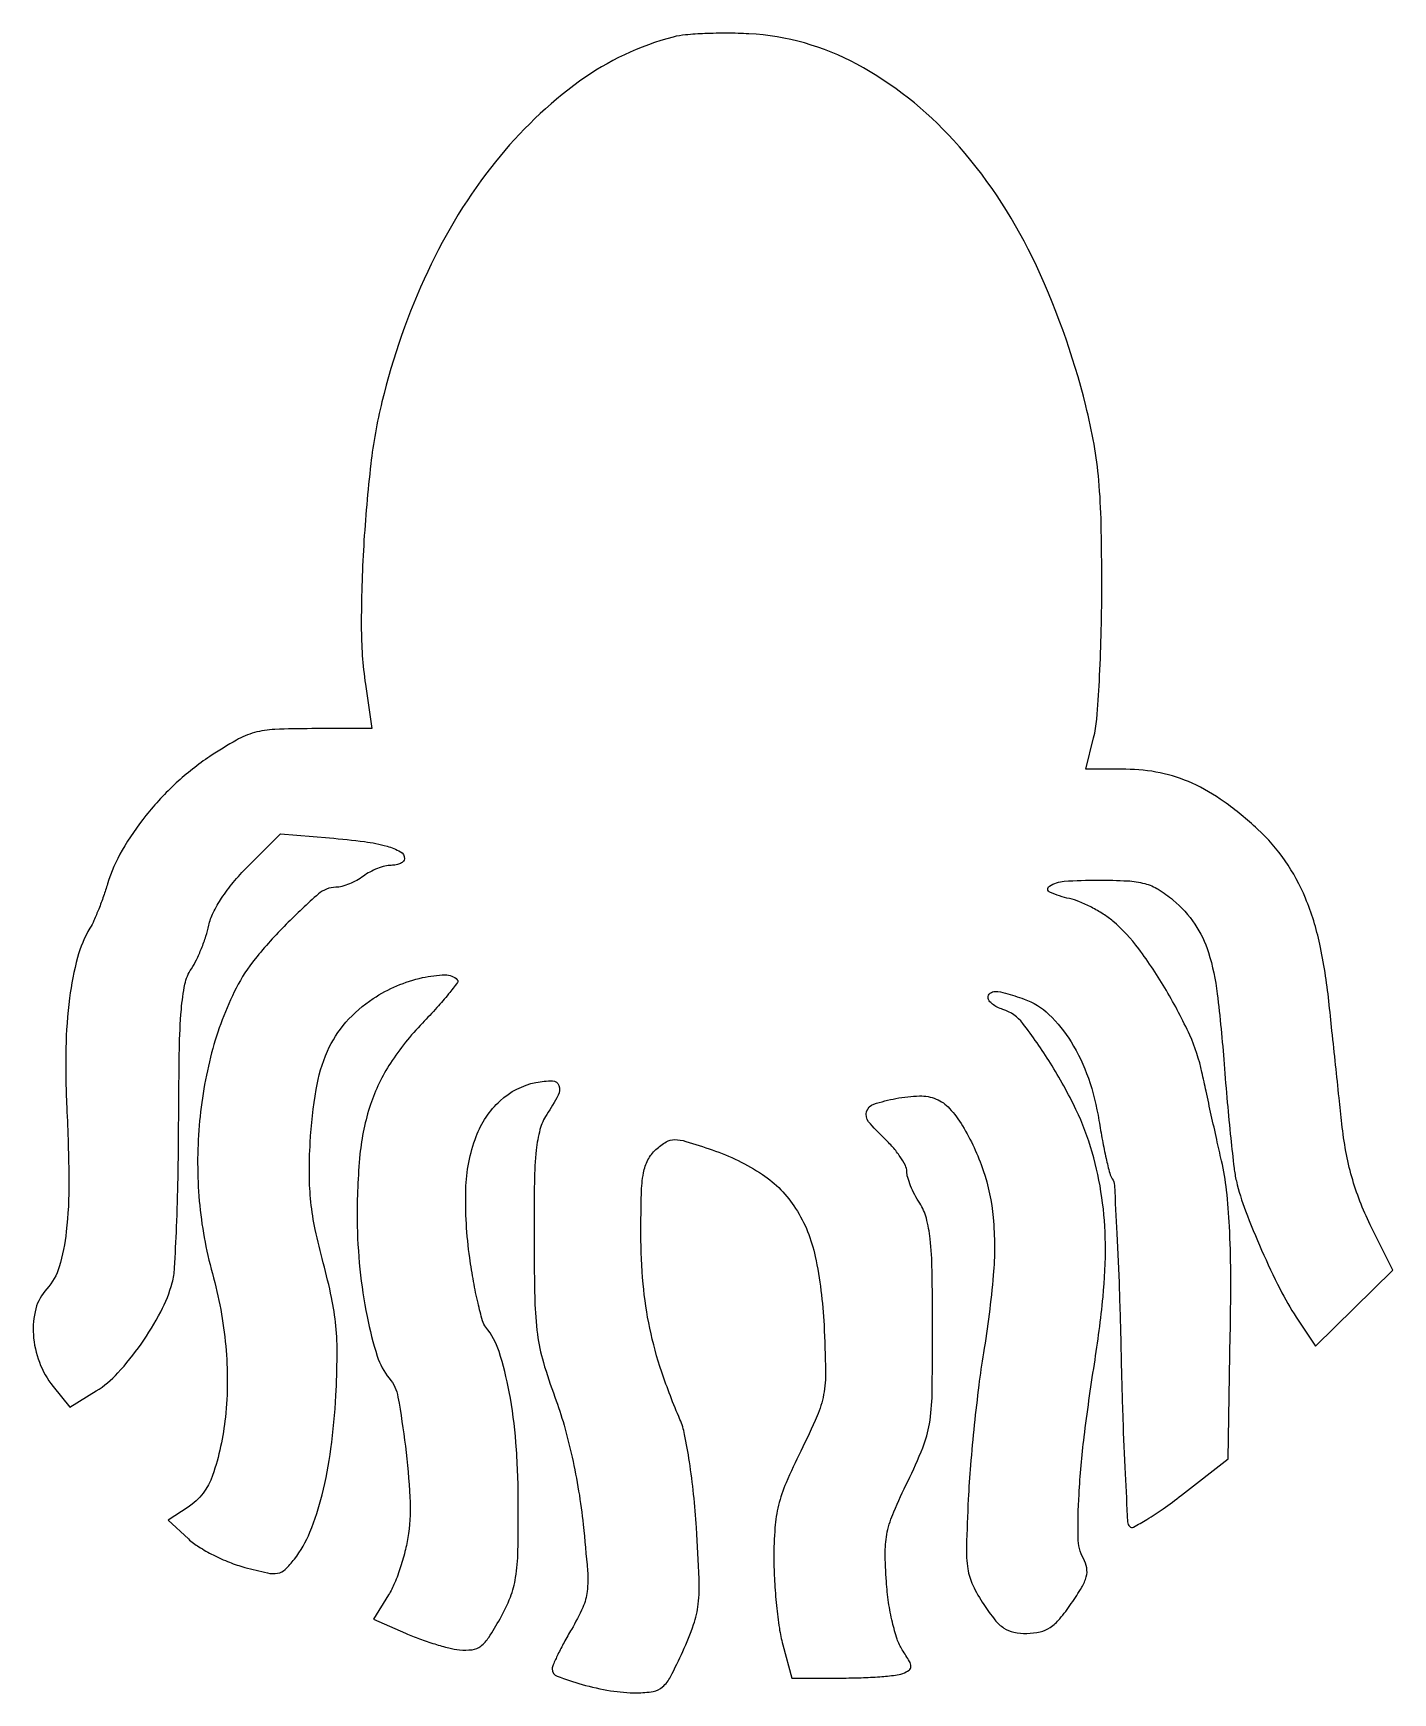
# Model space of a CAD drawing. Extents: x 1 to 185, y 0 to 225.
import ezdxf

# ---------------------------------------------------------------- set-up
doc = ezdxf.new("R2010")
doc.units = 0

msp = doc.modelspace()

# ---------------------------------------------------------------- linework, layer by layer
msp.add_lwpolyline([(87.382679, 224.114597, 0.094212), (74.709537, 218.1266, 0.067015), (63.328207, 207.241816, 0.059901), (54.139788, 192.395637, 0.048774), (47.951117, 174.736556, 0.030988), (46.442731, 166.33535, 0.014351), (45.478626, 155.280934, 0.014205), (45.151945, 144.353461, 0.036834), (45.719607, 136.5), (46.600604, 130.5), (38.463594, 130.5, 0.01089), (33.438058, 130.390532, 0.055642), (30.682288, 129.960701, 0.063443), (28.254626, 128.955371, 0.016701), (24.667738, 126.742737, 0.04046), (20.103855, 123.149177, 0.036522), (16.006489, 118.750104, 0.037974), (12.773277, 114.034057, 0.058526), (10.812606, 109.5, -0.011839), (10.265974, 107.821911, -0.010239), (9.614995, 106.0875, -0.010355), (8.960172, 104.539768, -0.029345), (8.419345, 103.5, 0.069746), (6.741339, 99.520473, 0.032756), (5.660915, 94.029552, 0.027488), (5.159556, 87.251375, 0.017022), (5.280711, 79.265562, -0.010064), (5.571303, 69.276632, -0.029719), (5.225072, 62.421612, -0.044022), (4.272062, 57.668341, -0.115902), (2.566694, 54.666464, 0.123452), (1.09905, 51.991086, 0.080667), (0.763151, 48.469706, 0.074439), (1.57502, 44.742813, 0.077666), (3.436975, 41.476581), (5.693059, 38.647181), (9.260503, 40.851983, 0.069598), (12.203723, 43.293757, 0.031627), (15.340783, 47.204622, 0.031575), (18.019769, 51.577269, 0.056295), (19.559704, 55.5, 0.051522), (19.879738, 57.500186, 0.003795), (20.147123, 63.053125, 0.00525), (20.346625, 69.695498, 0.003956), (20.431473, 77, -0.003037), (20.529836, 87.059848, -0.016474), (20.795954, 92.509268, -0.030097), (21.279952, 95.8968, -0.095739), (22.151839, 98, 0.032964), (22.836048, 99.20061, 0.017711), (23.526245, 100.760128, 0.017566), (24.120108, 102.40687, 0.026257), (24.511064, 103.885541, -0.064034), (25.097268, 105.575581, -0.030478), (26.248584, 107.573846, -0.027585), (27.823255, 109.694114, -0.022865), (29.718763, 111.771395), (34.219076, 116.271708), (40.859538, 115.708174, -0.010572), (45.595521, 115.205209, -0.035978), (48.635593, 114.592523, -0.060665), (50.443648, 113.845129, -0.270749), (51, 112.893011, -0.19308), (50.863195, 112.551947, -0.087543), (50.468644, 112.262322, -0.067385), (49.883428, 112.065775, -0.047398), (49.19113, 112, 0.062488), (48.358927, 111.895586, 0.030896), (47.343408, 111.568717, 0.030083), (46.317028, 111.093864, 0.038541), (45.44113, 110.531803, -0.037371), (44.566079, 109.967395, -0.029159), (43.542156, 109.485547, -0.02993), (42.530132, 109.148261, -0.061118), (41.702381, 109.031803, 0.17672), (39.354169, 108.127714, 0.018476), (34.984396, 104.021643, 0.023861), (30.795665, 99.358359, 0.054149), (28.217877, 95.388705, 0.05281), (24.899139, 86.630718, 0.043425), (23.207803, 76.771843, 0.042595), (23.228565, 66.561712, 0.045822), (25, 56.757441, -0.044218), (26.806887, 46.936736, -0.049403), (26.757341, 37.3164, -0.055864), (25.032089, 29.434419, -0.167316), (21.703179, 25.133284), (19.008772, 23.365778), (21.754386, 20.829747, 0.047096), (23.1523, 19.763479, 0.022464), (25.124603, 18.653582, 0.022039), (27.30548, 17.670276, 0.029172), (29.37192, 16.982761, 0.010672), (32.446951, 16.225311, 0.09598), (33.82757, 16.18554, 0.151068), (34.847723, 16.694084, 0.038439), (36.097411, 18.085903, 0.06744), (38.19673, 21.751365, 0.034261), (39.855885, 26.809569, 0.029313), (41.048867, 33.017693, 0.019567), (41.714935, 40.228202, 0.010983), (41.883031, 45.645619, 0.025999), (41.709825, 49.677382, 0.027805), (41.129337, 53.50486, 0.014361), (40.002458, 58.214987, -0.013935), (38.92751, 62.691197, -0.025004), (38.333686, 66.422629, -0.025724), (38.124889, 70.121949, -0.015796), (38.241212, 74.486785, -0.02663), (39.044528, 81.662874, -0.062032), (40.581486, 86.839166, -0.077566), (43.074054, 90.750627, -0.065994), (46.767875, 93.969637, -0.046156), (49.961933, 95.684725, -0.045206), (53.438499, 96.799063, -0.04823), (56.487222, 97.177342, -0.205955), (58.153085, 96.513581, -0.374074), (58.178723, 96.145184, -0.007884), (56.966316, 94.590098, -0.014252), (55.392385, 92.745825, -0.008615), (53.429964, 90.64861, 0.04774), (49.110598, 85.241526, 0.064702), (46.397732, 79.616849, 0.056107), (44.976538, 72.885663, 0.026467), (44.593672, 64, 0.022841), (44.963389, 57.349321, 0.024776), (45.936916, 50.940384, 0.025362), (47.31311, 45.573252, 0.098064), (48.944985, 42.566289, -0.130188), (50.118781, 40.032371, -0.012977), (51.119491, 33.362853, -0.017256), (51.729846, 26.481821, -0.046495), (51.538804, 21.580986, -0.02602), (51.133889, 19.404207, -0.019226), (50.469941, 17.045517, -0.019537), (49.667499, 14.860166, -0.040672), (48.842513, 13.245181), (46.817319, 9.968348), (51.158659, 8.055101, 0.016234), (53.037239, 7.299032, 0.013242), (55.092281, 6.609598, 0.013454), (57.019058, 6.075731, 0.033801), (58.453362, 5.820927, 0.059262), (60.148075, 5.838122, 0.131528), (61.333421, 6.325483, 0.085983), (62.417668, 7.494928, 0.016174), (63.931991, 10, 0.033979), (65.329693, 12.942543, 0.05555), (66.050887, 15.604983, 0.033726), (66.358947, 19.173304, 0.00574), (66.408189, 26, 0.018358), (66.085784, 33.863029, 0.02685), (65.178357, 40.730208, 0.030387), (63.806728, 46.197193, 0.096839), (62.011399, 49.486265, -0.1068), (61.554837, 50.363387, -0.009884), (60.952339, 52.749117, -0.012377), (60.354479, 55.655884, -0.009403), (59.838449, 58.867958, -0.0416), (59.306297, 68.139352, -0.083956), (60.708294, 75.30035, -0.115693), (63.947486, 80.125466, -0.138838), (68.798075, 82.609615, -0.048821), (71.03944, 82.83412, -0.323354), (71.900919, 82.214908, -0.204207), (71.79293, 80.88103, -0.0241), (70.25, 78.258796, 0.079739), (69.342885, 76.232411, 0.039894), (68.833314, 73.463773, 0.021827), (68.58242, 69.188762, 0.004359), (68.534604, 61.543979, 0.00522), (68.642863, 53.154359, 0.02687), (69.000652, 48.521156, 0.038305), (69.798653, 44.728278, 0.018328), (71.368675, 40, -0.020589), (72.59708, 36.243833, -0.014173), (73.690287, 31.900125, -0.013701), (74.57858, 27.301395, -0.014707), (75.189699, 22.7681, -0.005617), (75.773958, 16.527714, -0.048384), (75.733225, 13.732815, -0.078442), (75.131904, 11.541582, -0.026431), (73.605629, 8.59003, 0.008294), (72.607644, 6.820451, 0.011105), (71.765404, 5.18154, 0.008442), (71.119959, 3.794786, 0.105067), (71, 3.230218, 0.31173), (71.676673, 2.250338, 0.021613), (75.035887, 1.141441, 0.028666), (78.901022, 0.283986, 0.04027), (82.421343, 0, 0.040988), (84.656633, 0.183548, 0.142657), (85.949652, 0.803788, 0.09156), (87.014883, 2.183374, 0.011394), (88.677113, 5.6059, 0.02259), (90.143808, 9.234117, 0.057331), (90.775504, 12.001077, 0.037925), (90.892774, 15.438421, 0.005656), (90.525657, 22.3559, 0.01039), (90.139267, 26.884662, 0.011378), (89.57354, 31.257832, 0.010927), (88.924041, 34.96899, 0.053481), (88.291385, 37, -0.020932), (85.823324, 43.420797, -0.029408), (84.208078, 49.341855, -0.0297), (83.309135, 55.365796, -0.021992), (83.007639, 62.095012, -0.006206), (83.071078, 67.556182, -0.037995), (83.352208, 70.358663, -0.076217), (83.955761, 72.131868, -0.088988), (85.041849, 73.537873, -0.04801), (86.4232, 74.565528, -0.138479), (87.563085, 74.879115, -0.073123), (89.102624, 74.642135, -0.007236), (92.671375, 73.486411, -0.064977), (99.45264, 70.148321, -0.104343), (103.949206, 65.56332, -0.090523), (106.602119, 59.057129, -0.039541), (107.792526, 49.776825, -0.008022), (107.995093, 43.54456, -0.049905), (107.729516, 40.362952, -0.056856), (106.845502, 37.470339, -0.012185), (104.632405, 32.702232, 0.013345), (102.660249, 28.427296, 0.040094), (101.633457, 25.38401, 0.043448), (101.149005, 22.351537, 0.017896), (101, 18.189757, 0.014372), (101.08833, 15.117348, 0.011392), (101.354675, 11.806172, 0.011557), (101.743005, 8.744451, 0.028025), (102.207405, 6.514351), (103.41481, 2), (110.125617, 2, 0.008459), (112.813589, 2.045478, 0.010141), (115.340317, 2.182348, 0.008984), (117.456601, 2.378377, 0.064106), (118.454098, 2.620759, 0.056929), (119.305339, 3.06408, 0.254645), (119.5553, 3.546296, 0.128527), (119.354143, 4.256209, 0.012068), (118.388824, 5.81002, -0.065929), (117.689231, 7.264325, -0.021812), (117.048946, 9.550354, -0.020708), (116.535996, 12.245675, -0.018809), (116.22767, 15.06209, -0.017328), (116.080044, 19.074563, -0.05324), (116.36258, 21.774714, -0.048771), (117.223205, 24.479065, -0.01283), (119.124732, 28.611846, 0.017951), (121.166911, 33.172732, 0.056455), (122.067618, 36.398345, 0.035908), (122.42218, 40.429765, 0.004121), (122.492334, 49.544696, 0.004408), (122.42106, 57.159056, 0.021522), (122.157479, 61.459699, 0.038867), (121.644034, 64.250471, 0.080272), (120.742334, 66.270496, -0.024997), (120.075456, 67.408529, -0.023639), (119.511811, 68.628492, -0.02435), (119.117309, 69.75503, -0.072163), (119, 70.563607, 0.119885), (118.801254, 71.380601, 0.030406), (118.096389, 72.5617, 0.029238), (117.101287, 73.851028, 0.025923), (115.923876, 75.07111, -0.03289), (113.828746, 77.303547, -0.249771), (113.553738, 78.671456, -0.246264), (114.53581, 79.676081, -0.032108), (117.532668, 80.440151, -0.039483), (120.725042, 80.781497, -0.104515), (122.972553, 80.370944, -0.11146), (124.775496, 79.10827, -0.048513), (126.533634, 76.751284, -0.054875), (129.33753, 70.706254, -0.058187), (130.689349, 64.314293, -0.045234), (130.703107, 56.529446, -0.018365), (129.376133, 46, 0.009409), (128.74417, 41.619296, 0.005241), (128.130911, 36.261879, 0.005226), (127.623766, 30.82676, 0.008434), (127.318559, 26.189377, 0.005548), (127.075955, 19.766736, 0.04332), (127.255087, 16.781123, 0.07517), (127.931068, 14.569005, 0.034508), (129.421421, 11.939377, 0.022577), (130.925595, 9.875279, 0.076941), (132.14763, 8.754239, 0.098417), (133.478419, 8.203256, 0.052063), (135.264188, 8.037951, 0.054475), (137.035324, 8.252537, 0.090893), (138.408121, 8.850338, 0.070905), (139.697616, 10.012618, 0.022608), (141.266007, 12.073783, 0.016074), (142.689376, 14.279344, 0.069301), (143.29947, 15.712047, 0.110701), (143.351395, 16.899701, 0.078809), (142.913098, 18.162378, -0.119674), (142.187545, 20.966618, -0.017745), (142.308346, 26.852969, -0.016724), (143.007398, 34.647006, -0.008243), (144.389693, 44.5, 0.013788), (145.56067, 53.577196, 0.027758), (145.886874, 60.786437, 0.033289), (145.404372, 67.053422, 0.033799), (144.094824, 73.168417, 0.042613), (141.894627, 78.948513, 0.02747), (138.432655, 85.228511, 0.023972), (134.696007, 90.612818, 0.153399), (132.010837, 92.496561, -0.039495), (131.241284, 92.809549, -0.049523), (130.590683, 93.221255, -0.05788), (130.141776, 93.664269, -0.170724), (130, 94.067388, -0.219102), (130.290364, 94.6982, -0.188097), (130.985641, 94.941154, -0.064388), (132.344491, 94.715896, -0.010639), (134.87612, 93.89334, -0.108184), (138.2446, 91.823662, -0.063071), (141.232839, 88.115739, -0.054929), (143.571915, 83.180678, -0.04364), (145.006931, 77.456614, 0.007033), (145.474209, 74.774313, 0.009211), (145.980566, 72.338526, 0.007131), (146.468492, 70.324156, 0.081619), (146.796452, 69.579348, -0.13108), (147.091057, 68.681291, -0.001419), (147.440208, 62.158192, -0.004346), (147.757511, 54.597986, -0.0028), (148, 45.831519, 0.002702), (148.239985, 37.093556, 0.004306), (148.549891, 29.625672, 0.001071), (148.889947, 23.120824, 0.185169), (149.169841, 22.495012, 0.331894), (149.681844, 22.421223, 0.011949), (151.5024, 23.467655, 0.017737), (153.694872, 24.907365, 0.010979), (156.169841, 26.744217), (162.5, 31.661448), (162.791104, 48.580724, 0.005198), (162.847457, 56.857185, 0.011767), (162.677633, 63.117709, 0.015375), (162.277053, 68.027978, 0.027879), (161.603846, 72, -0.000944), (160.952447, 74.889267, -0.000627), (160.215566, 78.20625, -0.000631), (159.508211, 81.428605, -0.001232), (158.953786, 84, 0.054949), (157.295351, 89.00976, 0.025929), (154.137522, 95.05589, 0.025885), (150.395289, 100.706862, 0.05872), (146.89216, 104.437288, 0.032257), (145.582319, 105.402409, 0.022554), (143.995121, 106.322642, 0.02284), (142.387004, 107.069226, 0.04322), (141.023955, 107.494739, -0.048557), (138.365945, 108.355685, -0.59951), (138.299064, 109.185784, -0.127209), (140.317915, 109.850369, -0.016241), (144.923275, 110, -0.012442), (148.875607, 109.901637, -0.052767), (151.210172, 109.536372, -0.072303), (153.039486, 108.752162, -0.037557), (155.059249, 107.296691, -0.068762), (157.983466, 104.055178, -0.073983), (159.831873, 100.218664, -0.045623), (161.024135, 94.627588, -0.01074), (161.954855, 85.105627, 0.003135), (162.383426, 79.905141, 0.003891), (162.850092, 75.072948, 0.003189), (163.299109, 71.023638, 0.029112), (163.607848, 69.277694, 0.032472), (164.843741, 65.256088, 0.012913), (167.03383, 59.911382, 0.012992), (169.518025, 54.644253, 0.029488), (171.726382, 50.837279), (174.333492, 46.897669), (179.560701, 52.059947), (184.787909, 57.222224), (181.740995, 63.361112, -0.022936), (180.336033, 66.551292, -0.023485), (179.241511, 69.831928, -0.022831), (178.43473, 73.286902, -0.019304), (177.891972, 77, -0.000127), (177.516012, 80.523836, -0.000064), (177.042611, 84.977077, -0.000063), (176.554052, 89.584045, -0.000094), (176.126894, 93.624092, 0.026348), (174.89817, 101.344194, 0.04555), (172.968956, 107.546645, 0.052907), (170.209522, 112.618146, 0.055573), (166.486142, 116.906009, 0.030259), (161.939701, 120.614322, 0.049487), (157.64004, 123.103732, 0.055227), (153.300035, 124.520726, 0.051356), (148.646135, 125), (143.212595, 125), (144.292688, 129.25, 0.042298), (144.714952, 131.796516, 0.006406), (145.060698, 136.951562, 0.007141), (145.304518, 143.062599, 0.006123), (145.390466, 149.5, 0.005453), (145.305194, 158.201061, 0.016615), (144.986658, 164.101562, 0.021918), (144.340934, 169.002946, 0.017494), (143.230689, 174.216904, 0.050985), (135.959578, 194.344048, 0.072021), (125.3319, 210.136576, 0.08464), (112.219329, 220.435309, 0.11155), (97.629683, 224.547376, 0.012046), (94.671415, 224.631561, 0.011642), (91.678631, 224.574913, 0.011634), (89.048087, 224.402428, 0.041221)], format="xyb", close=True)

doc.saveas('drawing.dxf')
